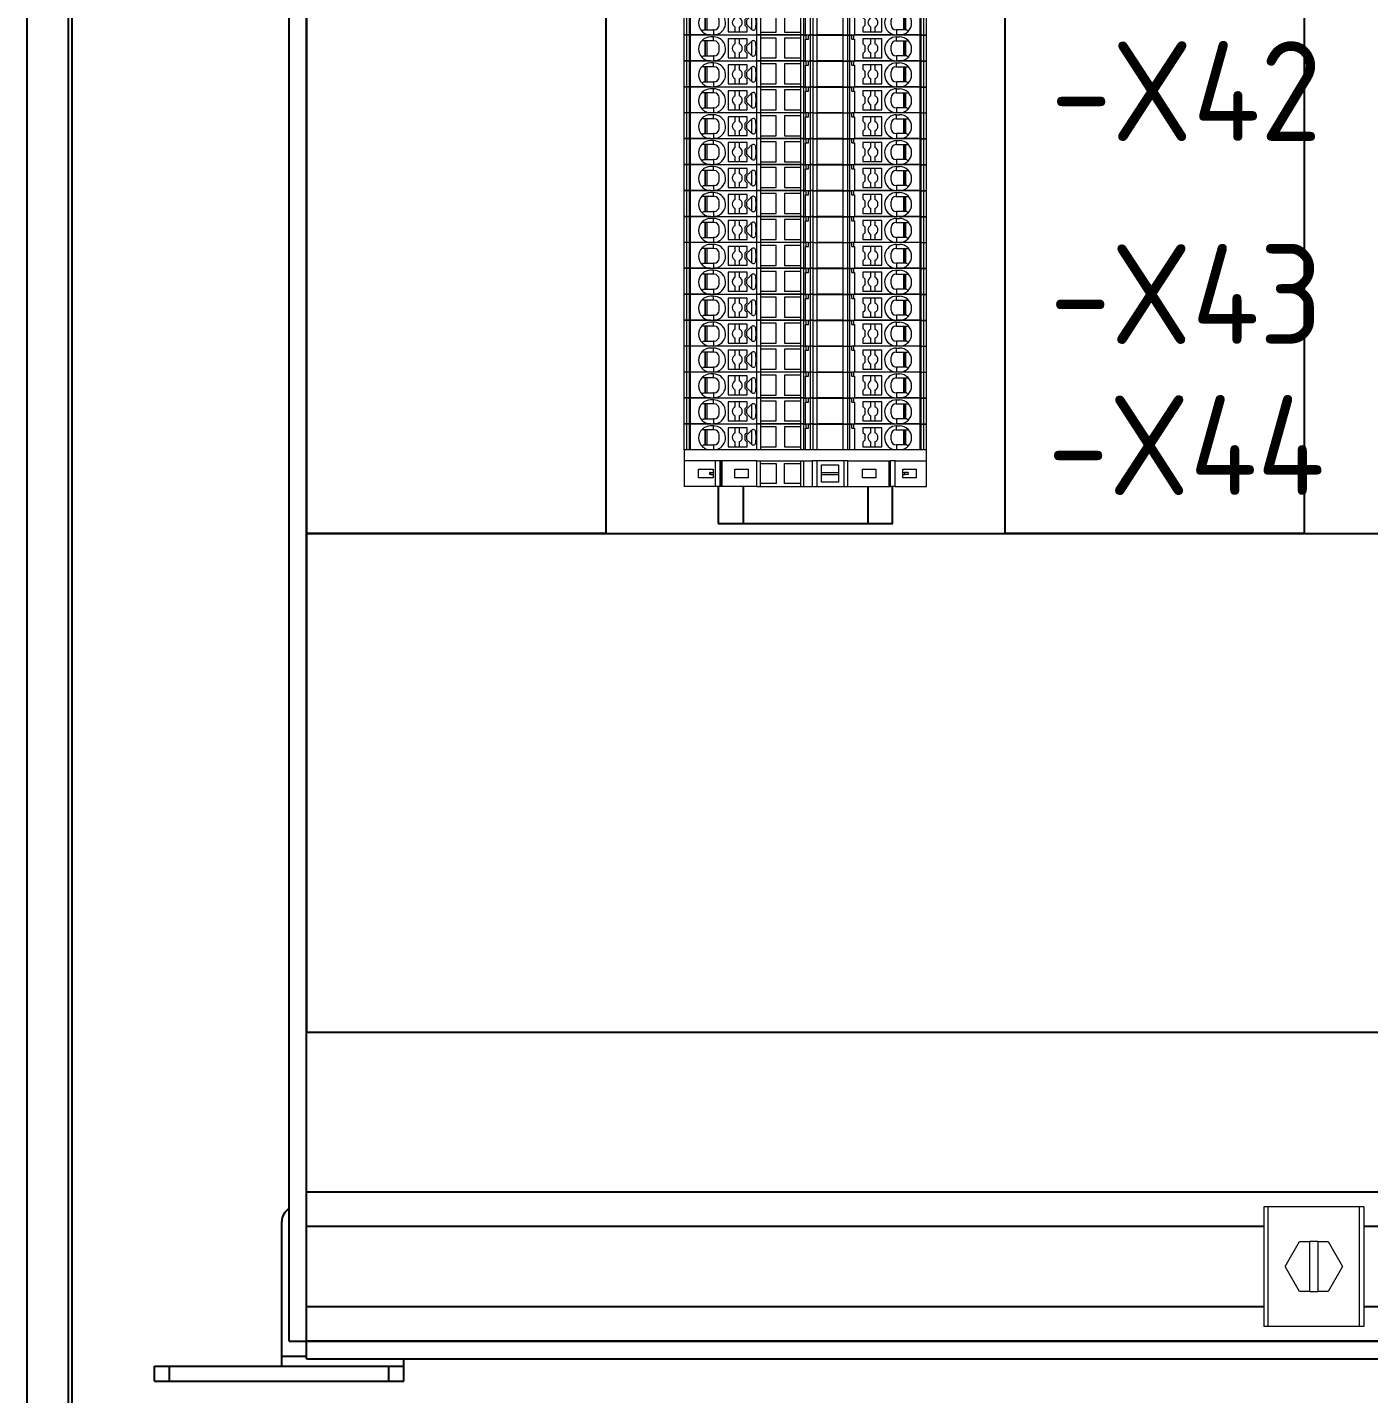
# Model space of a CAD drawing. Header units: millimetres. Extents: x 42356 to 50646, y 31507 to 39566.
# Drawn here: x 47411.5 to 47680.5, y 32046.5 to 32320.5 of the extents above; entities that cross this region are included whole.
import ezdxf
from ezdxf.enums import TextEntityAlignment as Align

# ---------------------------------------------------------------- set-up
doc = ezdxf.new("R2010")
doc.units = ezdxf.units.MM
doc.set_wipeout_variables(frame=1)
doc.layers.add('! NO PLOT !', color=7, linetype='Continuous', true_color=0xff75dd, plot=False)
doc.layers.add('000-PI-Oprema', color=30, linetype='Continuous', lineweight=5)
doc.layers.add('SI-ORMAR-Oprema', color=30, linetype='Continuous', lineweight=5)
for name, color, linetype in [('000-PI-ORMAR', 2, 'Continuous'), ('000-PI_TEXT', 7, 'Continuous'), ('002-PI-Kabelska kanalica', 150, 'Continuous'), ('004-PI-DIN Šina', 3, 'Continuous')]:
    doc.layers.add(name, color=color, linetype=linetype)
doc.styles.add('PI0', font='isocpeur.ttf', dxfattribs={"width": 0.9})

# ---------------------------------------------------------------- blocks, each defined once
blk = doc.blocks.new('2000x800 montažna')
at = {"layer": '000-PI-ORMAR'}
for p, q in [((45403.52, 34384.53), (45403.52, 36225.53)), ((45400.02, 34388.03), (45400.02, 36222.03)), ((45398.52, 34385.03), (45398.52, 34412.03)), ((45400.02, 34388.03), (46113.02, 34388.03)), ((45398.52, 34385.03), (45403.52, 34385.03)), ((45398.52, 34383.03), (45398.52, 34385.03)), ((45403.52, 34384.53), (46109.52, 34384.53)), ((45423.02, 34380.03), (45423.02, 34384.53)), ((45373.02, 34383.03), (45423.02, 34383.03)), ((45373.02, 34380.03), (45373.02, 34383.03)), ((45376.02, 34380.03), (45376.02, 34383.03)), ((45420.02, 34380.03), (45420.02, 34383.03)), ((45373.02, 34380.03), (45423.02, 34380.03))]:
    blk.add_line(p, q, dxfattribs=at)
blk.add_arc((45401.52, 34412.03), 3, 119.9994, 180, dxfattribs=at)
blk = doc.blocks.new('*U134')
at = {"layer": '004-PI-DIN Šina'}
blk.add_lwpolyline([(650, -17.5), (650, 17.5), (0, 17.5), (0, -17.5)], close=True, dxfattribs=at)
for points in [[(0, 12.5), (650, 12.5)], [(0, -12.5), (650, -12.5)]]:
    blk.add_lwpolyline(points, dxfattribs=at)
blk = doc.blocks.new('*U104')
at = {"layer": '002-PI-Kabelska kanalica'}
for p, q in [((-20, -100), (-20, 606)), ((80, -100), (80, 606)), ((-20, -100), (80, -100))]:
    blk.add_line(p, q, dxfattribs=at)
blk = doc.blocks.new('*U133')
at = {"layer": '002-PI-Kabelska kanalica'}
for p, q in [((-20, 552), (40, 552)), ((-20, -100), (-20, 552)), ((40, -100), (40, 552))]:
    blk.add_line(p, q, dxfattribs=at)
blk = doc.blocks.new('*U119')
at = {"layer": '004-PI-DIN Šina', "ltscale": 0.25}
for p, q in [((0, 15), (706, 15)), ((0, -15), (0, 15)), ((706, 8), (0, 8)), ((0, -8), (706, -8)), ((706, -15), (0, -15))]:
    blk.add_line(p, q, dxfattribs=at)
blk = doc.blocks.new('3240252_WCC_14-select__2', base_point=(55.67, 813.89))
at = {"layer": '000-PI-Oprema'}
for p, q in [((55.67, 837.89), (55.67, 813.89)), ((56.54, 837.89), (55.67, 837.89)), ((74.8, 837.89), (56.54, 837.89)), ((56.54, 813.89), (56.54, 837.89)), ((75.67, 837.89), (74.8, 837.89)), ((74.8, 813.89), (74.8, 837.89)), ((75.67, 837.89), (75.67, 813.89)), ((59.9, 825.89), (62.79, 830.89)), ((62.79, 830.89), (64.87, 830.89)), ((64.87, 820.89), (64.87, 830.89)), ((66.47, 830.89), (64.87, 830.89)), ((66.47, 830.89), (68.56, 830.89)), ((66.47, 830.89), (66.47, 820.89)), ((68.56, 830.89), (71.45, 825.89)), ((62.79, 820.89), (59.9, 825.89)), ((71.45, 825.89), (68.56, 820.89)), ((64.87, 820.89), (62.79, 820.89)), ((64.87, 820.89), (66.47, 820.89)), ((68.56, 820.89), (66.47, 820.89)), ((56.54, 813.89), (55.67, 813.89)), ((74.8, 813.89), (56.54, 813.89)), ((75.67, 813.89), (74.8, 813.89))]:
    blk.add_line(p, q, dxfattribs=at)
blk = doc.blocks.new('Drfsicht1', base_point=(65.67, 825.89))
blk.add_wipeout([(55.67, 837.89), (75.67, 837.89), (75.67, 813.89), (55.67, 813.89)])
at = {"layer": '000-PI-Oprema'}
blk.add_blockref('3240252_WCC_14-select__2', (55.67, 813.89), dxfattribs=at)
blk = doc.blocks.new('Uvodnica_ WCC14')
at = {"layer": '000-PI-Oprema'}
blk.add_blockref('Drfsicht1', (0, 0), dxfattribs=at)
blk = doc.blocks.new('*U115')
blk.add_wipeout([(47227.3, 37326.63), (47227.3, 37321.48), (47275.9, 37321.48), (47275.9, 37326.63)])
at = {"layer": '000-PI-Oprema'}
for p, q in [((47227.3, 37321.48), (47227.3, 37326.63)), ((47227.85, 37326.63), (47227.3, 37326.63)), ((47228.39, 37326.63), (47227.85, 37326.63)), ((47227.85, 37321.48), (47227.85, 37326.63)), ((47228.39, 37321.48), (47228.39, 37326.63)), ((47228.56, 37326.63), (47228.39, 37326.63)), ((47228.56, 37321.48), (47228.56, 37326.63)), ((47241.88, 37326.63), (47228.56, 37326.63)), ((47231, 37325.48), (47230.9, 37325.58)), ((47231.45, 37325.48), (47231, 37325.48)), ((47231.45, 37325.48), (47231.45, 37322.48)), ((47231.6, 37325.48), (47231.45, 37325.48)), ((47231.6, 37322.48), (47231.6, 37325.48)), ((47231.85, 37325.48), (47231.6, 37325.48)), ((47231.85, 37325.48), (47231.85, 37322.48)), ((47233.2, 37325.48), (47231.85, 37325.48)), ((47233.2, 37326.28), (47232.6, 37326.28)), ((47233.2, 37325.48), (47233.2, 37326.28)), ((47233.3, 37325.48), (47233.2, 37325.48)), ((47237.55, 37325.88), (47236.15, 37325.88)), ((47236.15, 37325.88), (47236.15, 37322.08)), ((47238.35, 37325.88), (47237.55, 37325.88)), ((47237.55, 37324.9), (47237.55, 37325.88)), ((47239.95, 37325.88), (47238.35, 37325.88)), ((47238.35, 37325.88), (47238.35, 37324.9)), ((47239.55, 37324.58), (47239.95, 37324.98)), ((47239.55, 37323.38), (47239.55, 37324.58)), ((47239.95, 37324.98), (47239.95, 37325.88)), ((47240.78, 37325.37), (47240.78, 37322.6)), ((47241.88, 37321.48), (47241.88, 37326.63)), ((47242.6, 37326.63), (47241.88, 37326.63)), ((47242.6, 37326.63), (47242.6, 37326.06)), ((47250.6, 37326.63), (47242.6, 37326.63)), ((47242.6, 37326.06), (47242.6, 37322.06)), ((47245.75, 37326.06), (47242.6, 37326.06)), ((47245.75, 37322.06), (47245.75, 37326.06)), ((47247.45, 37326.06), (47247.45, 37322.06)), ((47250.6, 37326.06), (47247.45, 37326.06)), ((47250.6, 37326.63), (47250.6, 37326.06)), ((47251.32, 37326.63), (47250.6, 37326.63)), ((47250.6, 37326.06), (47250.6, 37322.06)), ((47251.32, 37326.63), (47251.75, 37326.63)), ((47251.32, 37321.48), (47251.32, 37326.63)), ((47251.65, 37321.48), (47251.65, 37325.83)), ((47251.65, 37325.83), (47251.75, 37325.83)), ((47251.75, 37325.83), (47251.75, 37326.63)), ((47252.21, 37326.63), (47251.75, 37326.63)), ((47251.75, 37325.83), (47252.21, 37325.83)), ((47252.21, 37326.63), (47252.56, 37326.63)), ((47252.21, 37325.83), (47252.21, 37326.63)), ((47253.07, 37326.63), (47252.56, 37326.63)), ((47252.56, 37326.63), (47252.56, 37321.48)), ((47253.07, 37326.63), (47253.07, 37321.48)), ((47253.07, 37326.63), (47253.98, 37326.63)), ((47253.98, 37321.48), (47253.98, 37326.63)), ((47253.98, 37326.63), (47259.12, 37326.63)), ((47259.12, 37326.63), (47259.12, 37321.48)), ((47259.12, 37326.63), (47260.03, 37326.63)), ((47260.03, 37326.63), (47260.03, 37321.48)), ((47260.03, 37326.63), (47260.54, 37326.63)), ((47260.54, 37321.48), (47260.54, 37326.63)), ((47260.54, 37326.63), (47260.89, 37326.63)), ((47260.89, 37325.83), (47260.89, 37326.63)), ((47261.35, 37326.63), (47260.89, 37326.63)), ((47260.89, 37325.83), (47261.35, 37325.83)), ((47261.35, 37325.83), (47261.35, 37326.63)), ((47274.65, 37326.63), (47261.35, 37326.63)), ((47261.35, 37325.83), (47261.45, 37325.83)), ((47261.45, 37325.83), (47261.45, 37321.48)), ((47264.75, 37325.88), (47263.15, 37325.88)), ((47263.15, 37325.88), (47263.15, 37324.98)), ((47263.15, 37324.98), (47263.55, 37324.58)), ((47263.55, 37324.58), (47263.55, 37323.38)), ((47264.75, 37324.9), (47264.75, 37325.88)), ((47265.55, 37325.88), (47264.75, 37325.88)), ((47265.55, 37325.88), (47265.55, 37324.9)), ((47266.95, 37325.88), (47265.55, 37325.88)), ((47266.95, 37322.08), (47266.95, 37325.88)), ((47268.8, 37323.48), (47268.8, 37324.48)), ((47269.8, 37325.48), (47269.9, 37325.48)), ((47269.9, 37326.28), (47270.5, 37326.28)), ((47269.9, 37325.48), (47269.9, 37326.28)), ((47269.9, 37325.48), (47271.25, 37325.48)), ((47271.25, 37325.48), (47271.25, 37322.48)), ((47271.25, 37325.48), (47271.5, 37325.48)), ((47271.5, 37322.48), (47271.5, 37325.48)), ((47271.5, 37325.48), (47271.65, 37325.48)), ((47271.65, 37325.48), (47271.65, 37322.48)), ((47271.65, 37325.48), (47272.1, 37325.48)), ((47272.1, 37325.48), (47272.2, 37325.58)), ((47274.65, 37321.48), (47274.65, 37326.63)), ((47274.65, 37326.63), (47274.82, 37326.63)), ((47274.82, 37321.48), (47274.82, 37326.63)), ((47274.82, 37326.63), (47275.35, 37326.63)), ((47275.35, 37321.48), (47275.35, 37326.63)), ((47275.35, 37326.63), (47275.9, 37326.63)), ((47275.9, 37321.48), (47275.9, 37326.63)), ((47227.85, 37321.48), (47227.3, 37321.48)), ((47228.39, 37321.48), (47227.85, 37321.48)), ((47228.56, 37321.48), (47228.39, 37321.48)), ((47231.6, 37321.48), (47228.56, 37321.48)), ((47230.9, 37322.19), (47231.2, 37322.48)), ((47231.2, 37322.48), (47231.45, 37322.48)), ((47231.45, 37322.48), (47231.6, 37322.48)), ((47231.6, 37322.48), (47231.85, 37322.48)), ((47231.6, 37321.7), (47231.6, 37321.48)), ((47232.6, 37321.48), (47231.6, 37321.48)), ((47231.85, 37322.48), (47233.2, 37322.48)), ((47232.6, 37321.48), (47233.2, 37321.48)), ((47233.3, 37322.48), (47233.2, 37322.48)), ((47233.2, 37322.48), (47233.2, 37321.48)), ((47234.2, 37321.48), (47233.2, 37321.48)), ((47234.2, 37321.48), (47234.2, 37321.7)), ((47234.2, 37321.48), (47241.88, 37321.48)), ((47236.15, 37322.08), (47237.55, 37322.08)), ((47237.55, 37322.08), (47237.55, 37323.07)), ((47237.55, 37322.08), (47238.35, 37322.08)), ((47238.35, 37323.07), (47238.35, 37322.08)), ((47238.35, 37322.08), (47239.95, 37322.08)), ((47239.95, 37322.98), (47239.55, 37323.38)), ((47239.95, 37322.08), (47239.95, 37322.98)), ((47242.6, 37321.48), (47241.88, 37321.48)), ((47242.6, 37322.06), (47245.75, 37322.06)), ((47242.6, 37322.06), (47242.6, 37321.48)), ((47250.6, 37321.48), (47242.6, 37321.48)), ((47247.45, 37322.06), (47250.6, 37322.06)), ((47250.6, 37322.06), (47250.6, 37321.48)), ((47251.32, 37321.48), (47250.6, 37321.48)), ((47251.32, 37321.48), (47251.65, 37321.48)), ((47251.65, 37321.48), (47252.56, 37321.48)), ((47253.07, 37321.48), (47252.56, 37321.48)), ((47253.07, 37321.48), (47253.98, 37321.48)), ((47259.12, 37321.48), (47253.98, 37321.48)), ((47259.12, 37321.48), (47260.03, 37321.48)), ((47260.03, 37321.48), (47260.54, 37321.48)), ((47260.54, 37321.48), (47261.45, 37321.48)), ((47268.9, 37321.48), (47261.45, 37321.48)), ((47263.55, 37323.38), (47263.15, 37322.98)), ((47263.15, 37322.98), (47263.15, 37322.08)), ((47263.15, 37322.08), (47264.75, 37322.08)), ((47264.75, 37322.08), (47264.75, 37323.07)), ((47264.75, 37322.08), (47265.55, 37322.08)), ((47265.55, 37323.07), (47265.55, 37322.08)), ((47265.55, 37322.08), (47266.95, 37322.08)), ((47268.9, 37321.48), (47268.9, 37321.7)), ((47268.9, 37321.48), (47269.9, 37321.48)), ((47269.8, 37322.48), (47269.9, 37322.48)), ((47271.25, 37322.48), (47269.9, 37322.48)), ((47269.9, 37322.48), (47269.9, 37321.48)), ((47270.5, 37321.48), (47269.9, 37321.48)), ((47271.5, 37321.48), (47270.5, 37321.48)), ((47271.5, 37322.48), (47271.25, 37322.48)), ((47271.65, 37322.48), (47271.5, 37322.48)), ((47271.5, 37321.7), (47271.5, 37321.48)), ((47274.65, 37321.48), (47271.5, 37321.48)), ((47271.9, 37322.48), (47271.65, 37322.48)), ((47272.2, 37322.19), (47271.9, 37322.48)), ((47274.65, 37321.48), (47274.82, 37321.48)), ((47274.82, 37321.48), (47275.35, 37321.48)), ((47275.35, 37321.48), (47275.9, 37321.48))]:
    blk.add_line(p, q, dxfattribs=at)
for centre, radius, start, end in [((47232.6, 37323.88), 2.4, 135, 225), ((47232.6, 37323.88), 2.4, 90, 135), ((47233.2, 37323.88), 2.4, 294.6243, 90), ((47233.3, 37324.48), 1, 0, 90), ((47237.95, 37323.98), 1, 113.5782, 246.4218), ((47237.95, 37323.98), 1, 293.5782, 66.4218), ((47241.15, 37325.03), 0.5, 5.4406, 134.9997), ((47265.15, 37323.98), 1, 113.5782, 246.4218), ((47265.15, 37323.98), 1, 293.5782, 66.4218), ((47269.9, 37323.88), 2.4, 90, 245.3757), ((47269.8, 37324.48), 1, 90, 180), ((47270.5, 37323.88), 2.4, 45, 90), ((47270.5, 37323.88), 2.4, 315, 45), ((47232.6, 37323.88), 2.4, 225, 245.3757), ((47232.6, 37323.88), 2.4, 245.3757, 270), ((47233.2, 37323.88), 2.4, 270, 294.6243), ((47233.3, 37323.48), 1, 270, 360), ((47241.15, 37322.93), 0.5, 225, 354.5597), ((47269.8, 37323.48), 1, 180, 270), ((47269.9, 37323.88), 2.4, 245.3757, 270), ((47270.5, 37323.88), 2.4, 270, 294.6243), ((47270.5, 37323.88), 2.4, 294.6243, 315)]:
    blk.add_arc(centre, radius, start, end, dxfattribs=at)
for points in [[(47234.3, 37323.48), (47234.3, 37323.61), (47234.3, 37323.74), (47234.3, 37323.87), (47234.3, 37324.01), (47234.3, 37324.14), (47234.3, 37324.26), (47234.3, 37324.38), (47234.3, 37324.48)], [(47240.78, 37325.37), (47240.55, 37325.14), (47240.32, 37324.91), (47240.09, 37324.68), (47239.85, 37324.44)], [(47239.85, 37323.53), (47239.85, 37323.76), (47239.85, 37323.98), (47239.85, 37324.21), (47239.85, 37324.44)], [(47240.8, 37325.39), (47240.79, 37325.38), (47240.78, 37325.37)], [(47241.75, 37323.98), (47241.73, 37324.26), (47241.7, 37324.53), (47241.67, 37324.81), (47241.65, 37325.08)], [(47240.78, 37322.6), (47240.55, 37322.83), (47240.32, 37323.05), (47240.09, 37323.29), (47239.85, 37323.53)], [(47240.8, 37322.58), (47240.79, 37322.59), (47240.78, 37322.6)], [(47241.65, 37322.89), (47241.67, 37323.16), (47241.7, 37323.44), (47241.73, 37323.71), (47241.75, 37323.98)]]:
    blk.add_spline(points, degree=3, dxfattribs=at)
blk = doc.blocks.new('*U155')
at = {"layer": '000-PI-Oprema'}
blk.add_blockref('*U115', (-47251.6, -37324.06), dxfattribs=at)
blk = doc.blocks.new('*U156')
at = {"layer": '000-PI-Oprema', "color": 0, "linetype": 'ByBlock', "lineweight": -2, "transparency": 16777216}
blk.add_blockref('*U155', (0, 0), dxfattribs=at)
blk.add_blockref('*U155', (0, -5.2), dxfattribs=at)
blk.add_blockref('*U155', (0, -10.4), dxfattribs=at)
blk.add_blockref('*U155', (0, -15.6), dxfattribs=at)
blk.add_blockref('*U155', (0, -20.8), dxfattribs=at)
blk.add_blockref('*U155', (0, -26), dxfattribs=at)
blk.add_blockref('*U155', (0, -31.2), dxfattribs=at)
blk.add_blockref('*U155', (0, -36.4), dxfattribs=at)
blk.add_blockref('*U155', (0, -41.6), dxfattribs=at)
blk.add_blockref('*U155', (0, -46.8), dxfattribs=at)
blk.add_blockref('*U155', (0, -52), dxfattribs=at)
blk.add_blockref('*U155', (0, -57.2), dxfattribs=at)
blk.add_blockref('*U155', (0, -62.4), dxfattribs=at)
blk.add_blockref('*U155', (0, -67.6), dxfattribs=at)
blk.add_blockref('*U155', (0, -72.8), dxfattribs=at)
blk.add_blockref('*U155', (0, -78), dxfattribs=at)
blk.add_blockref('*U155', (0, -83.2), dxfattribs=at)
blk.add_blockref('*U155', (0, -88.4), dxfattribs=at)
blk.add_blockref('*U155', (0, -93.6), dxfattribs=at)
blk.add_blockref('*U155', (0, -98.8), dxfattribs=at)
blk.add_blockref('*U155', (0, -104), dxfattribs=at)
blk.add_blockref('*U155', (0, -109.2), dxfattribs=at)
blk.add_blockref('*U155', (0, -114.4), dxfattribs=at)
blk.add_blockref('*U155', (0, -119.6), dxfattribs=at)
blk.add_blockref('*U155', (0, -124.8), dxfattribs=at)
blk.add_blockref('*U155', (0, -130), dxfattribs=at)
blk.add_blockref('*U155', (0, -135.2), dxfattribs=at)
blk.add_blockref('*U155', (0, -140.4), dxfattribs=at)
blk.add_blockref('*U155', (0, -145.6), dxfattribs=at)
blk.add_blockref('*U155', (0, -150.8), dxfattribs=at)
blk.add_blockref('*U155', (0, -156), dxfattribs=at)
blk.add_blockref('*U155', (0, -161.2), dxfattribs=at)
blk.add_blockref('*U155', (0, -166.4), dxfattribs=at)
blk.add_blockref('*U155', (0, -171.6), dxfattribs=at)
blk.add_blockref('*U155', (0, -176.8), dxfattribs=at)
blk.add_blockref('*U155', (0, -182), dxfattribs=at)
blk.add_blockref('*U155', (0, -187.2), dxfattribs=at)
blk.add_blockref('*U155', (0, -192.4), dxfattribs=at)
blk.add_blockref('*U155', (0, -197.6), dxfattribs=at)
blk.add_blockref('*U155', (0, -202.8), dxfattribs=at)
blk.add_blockref('*U155', (0, -208), dxfattribs=at)
blk.add_blockref('*U155', (0, -213.2), dxfattribs=at)
blk.add_blockref('*U155', (0, -218.4), dxfattribs=at)
blk = doc.blocks.new('*U107')
blk.add_wipeout([(-24.3, 0), (24.3, 0), (24.3, -7.35), (-24.3, -7.35)])
at = {"layer": 'SI-ORMAR-Oprema'}
for p, q in [((24.3, 0), (-24.3, 0)), ((24.3, -7.35), (24.3, 0)), ((-24.3, 0), (-24.3, -7.35)), ((-18.03, -2.2), (-24.3, -2.2)), ((-18.03, -7.35), (-18.03, -2.2)), ((-17.1, -2.2), (-18.03, -2.2)), ((-17.1, -7.35), (-17.1, -2.2)), ((-17, -2.2), (-17.1, -2.2)), ((-17, -2.2), (-17, -7.35)), ((-16.74, -2.2), (-17, -2.2)), ((-16.74, -2.2), (-16.74, -7.35)), ((-9.72, -2.2), (-16.74, -2.2)), ((-9.72, -2.2), (-9, -2.2)), ((-9.72, -7.35), (-9.72, -2.2)), ((-9, -2.77), (-9, -2.2)), ((-9, -2.2), (-1, -2.2)), ((-1, -2.2), (-1, -2.77)), ((-1, -2.2), (-0.28, -2.2)), ((-0.28, -2.2), (1.39, -2.2)), ((-0.28, -7.35), (-0.28, -2.2)), ((2.32, -2.2), (1.39, -2.2)), ((1.39, -2.2), (1.39, -7.35)), ((7.69, -2.2), (2.32, -2.2)), ((2.32, -2.2), (2.32, -7.35)), ((7.69, -2.2), (7.69, -7.35)), ((8.51, -2.2), (7.69, -2.2)), ((8.51, -7.35), (8.51, -2.2)), ((8.51, -2.2), (16.74, -2.2)), ((16.74, -2.2), (16.74, -7.35)), ((16.74, -2.2), (17, -2.2)), ((17, -7.35), (17, -2.2)), ((17, -2.2), (17.1, -2.2)), ((18.03, -2.2), (17.1, -2.2)), ((17.1, -7.35), (17.1, -2.2)), ((18.03, -2.2), (24.3, -2.2)), ((18.03, -7.35), (18.03, -2.2)), ((-21.4, -5.62), (-21.4, -3.92)), ((-21.4, -3.92), (-18.5, -3.92)), ((-19.01, -4.58), (-19.15, -4.58)), ((-19.15, -4.98), (-19.15, -4.58)), ((-19.01, -4.98), (-19.15, -4.98)), ((-19.01, -4.58), (-19.01, -4.98)), ((-19.01, -4.58), (-18.5, -4.58)), ((-19.01, -4.98), (-18.5, -4.98)), ((-18.5, -3.92), (-18.5, -4.58)), ((-18.5, -4.58), (-18.5, -4.98)), ((-18.5, -4.98), (-18.5, -5.62)), ((-14.15, -3.92), (-11.45, -3.92)), ((-14.15, -5.62), (-14.15, -3.92)), ((-11.45, -3.92), (-11.45, -5.62)), ((-9, -6.77), (-9, -2.77)), ((-9, -2.77), (-5.85, -2.77)), ((-5.85, -2.77), (-5.85, -6.77)), ((-4.15, -2.77), (-1, -2.77)), ((-4.15, -6.77), (-4.15, -2.77)), ((-1, -2.77), (-1, -6.77)), ((3.22, -3.02), (6.67, -3.02)), ((3.22, -4.58), (3.22, -3.02)), ((3.22, -4.58), (6.67, -4.58)), ((3.22, -4.98), (3.22, -4.58)), ((3.22, -4.98), (6.67, -4.98)), ((3.22, -6.52), (3.22, -4.98)), ((6.67, -3.02), (6.67, -4.58)), ((6.67, -4.58), (6.67, -4.98)), ((6.67, -4.98), (6.67, -6.52)), ((11.45, -3.92), (14.15, -3.92)), ((11.45, -5.62), (11.45, -3.92)), ((14.15, -3.92), (14.15, -5.62)), ((19.55, -4.58), (19.55, -3.92)), ((19.55, -3.92), (22.25, -3.92)), ((19.55, -4.98), (19.55, -4.58)), ((19.55, -4.58), (19.89, -4.58)), ((19.55, -4.98), (19.89, -4.98)), ((19.55, -5.62), (19.55, -4.98)), ((19.89, -4.58), (19.89, -4.98)), ((20.59, -4.58), (19.89, -4.58)), ((20.59, -4.98), (19.89, -4.98)), ((20.59, -4.58), (20.59, -4.98)), ((22.25, -3.92), (22.25, -5.62)), ((-18.03, -7.35), (-24.3, -7.35)), ((-18.5, -5.62), (-21.4, -5.62)), ((-17.1, -7.35), (-18.03, -7.35)), ((-17, -7.35), (-17.1, -7.35)), ((-16.74, -7.35), (-17, -7.35)), ((-9.72, -7.35), (-16.74, -7.35)), ((-11.45, -5.62), (-14.15, -5.62)), ((-9.72, -7.35), (-9, -7.35)), ((-5.85, -6.77), (-9, -6.77)), ((-9, -7.35), (-9, -6.77)), ((-9, -7.35), (-1, -7.35)), ((-1, -6.77), (-4.15, -6.77)), ((-1, -6.77), (-1, -7.35)), ((-1, -7.35), (-0.28, -7.35)), ((-0.28, -7.35), (1.39, -7.35)), ((1.39, -7.35), (2.32, -7.35)), ((2.32, -7.35), (7.69, -7.35)), ((6.67, -6.52), (3.22, -6.52)), ((7.69, -7.35), (8.51, -7.35)), ((8.51, -7.35), (16.74, -7.35)), ((14.15, -5.62), (11.45, -5.62)), ((16.74, -7.35), (17, -7.35)), ((17, -7.35), (17.1, -7.35)), ((18.03, -7.35), (17.1, -7.35)), ((18.03, -7.35), (24.3, -7.35)), ((22.25, -5.62), (19.55, -5.62))]:
    blk.add_line(p, q, dxfattribs=at)

msp = doc.modelspace()

# ---------------------------------------------------------------- linework, layer by layer
at = {"layer": '! NO PLOT !', "ltscale": 0.25}
msp.add_line((47467.526, 32056.989), (47467.526, 32106.989), dxfattribs=at)
at = {"layer": '000-PI-ORMAR'}
for p, q in [((47420.526, 31875.989), (47420.526, 33973.989)), ((47419.776, 31975.489), (47419.776, 33972.489)), ((47411.526, 31977.989), (47411.526, 33969.989))]:
    msp.add_line(p, q, dxfattribs=at)

# ---------------------------------------------------------------- block references
for name, p, rotation in [('*U133', (47507.526, 32770.989), 180), ('*U134', (47567.526, 32870.989), 270), ('*U133', (47647.526, 32770.989), 180), ('*U104', (47567.526, 32198.989), 270)]:
    msp.add_blockref(name, p, dxfattribs=dict(rotation=rotation))
at = {"layer": '000-PI-Oprema'}
msp.add_blockref('*U119', (47467.526, 32071.989), dxfattribs=at)
at = {"layer": '000-PI-ORMAR'}
msp.add_blockref('2000x800 montažna', (2064.005, -2331.044), dxfattribs=at)

# ---------------------------------------------------------------- texts
at = {"layer": '000-PI_TEXT', "style": 'PI0', "width": 0.9}
for s, p in [('-X42', (47643.867, 32307.744)), ('-X43', (47643.867, 32267.044)), ('-X44', (47643.867, 32236.744))]:
    msp.add_text(s, height=20, dxfattribs=at).set_placement(p, align=Align.MIDDLE)

# ---------------------------------------------------------------- next in the draw order: block references
at = {"layer": '000-PI-Oprema'}
for name, p in [('*U156', (47567.526, 32456.764)), ('Uvodnica_ WCC14', (47669.475, 32071.989))]:
    msp.add_blockref(name, p, dxfattribs=at)

# ---------------------------------------------------------------- next in the draw order: block references
msp.add_blockref('*U107', (47567.526, 32235.789), dxfattribs=at)

doc.saveas('drawing.dxf')
